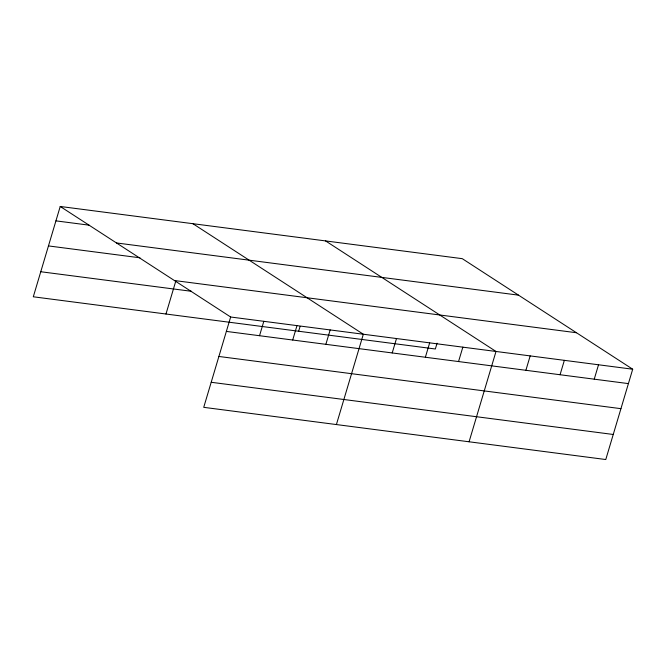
<?xml version="1.0" encoding="UTF-8"?>
<svg xmlns="http://www.w3.org/2000/svg" width="666" height="666" viewBox="0 0 666 666"><rect width="100%" height="100%" fill="white"/><g stroke="black" fill="none" stroke-linecap="round" stroke-linejoin="round"><path stroke-width="1" d="M60.223 206.468L230.652 317.008L203.729 407.334L605.777 459.532L632.7 369.214L462.271 258.666L60.223 206.468L33.3 296.786L435.348 348.992L437.071 343.206M165.976 314.011L175.816 281.019M259.532 335.714L263.819 321.32M292.699 340.018L296.986 325.624M298.651 331.243L300.091 326.423M325.865 344.322L330.161 329.928M336.405 424.558L363.328 334.24L192.899 223.693M392.207 352.938L396.495 338.544M425.374 357.242L429.67 342.848M458.541 361.555L462.837 347.161M469.08 441.783L496.003 351.465L325.574 240.917M525.89 370.296L530.178 355.902M560.064 374.733L564.352 360.339M594.238 379.17L598.526 364.777M55.936 220.862L89.102 225.166M116.467 242.948L518.514 295.146M48.468 245.92L139.935 257.792M174.409 280.528L576.456 332.734M40.768 271.736L191.542 291.308M230.652 317.008L632.7 369.214M226.365 331.41L628.413 383.608M218.889 356.46L620.937 408.666M211.197 382.276L613.244 434.473"/></g></svg>
